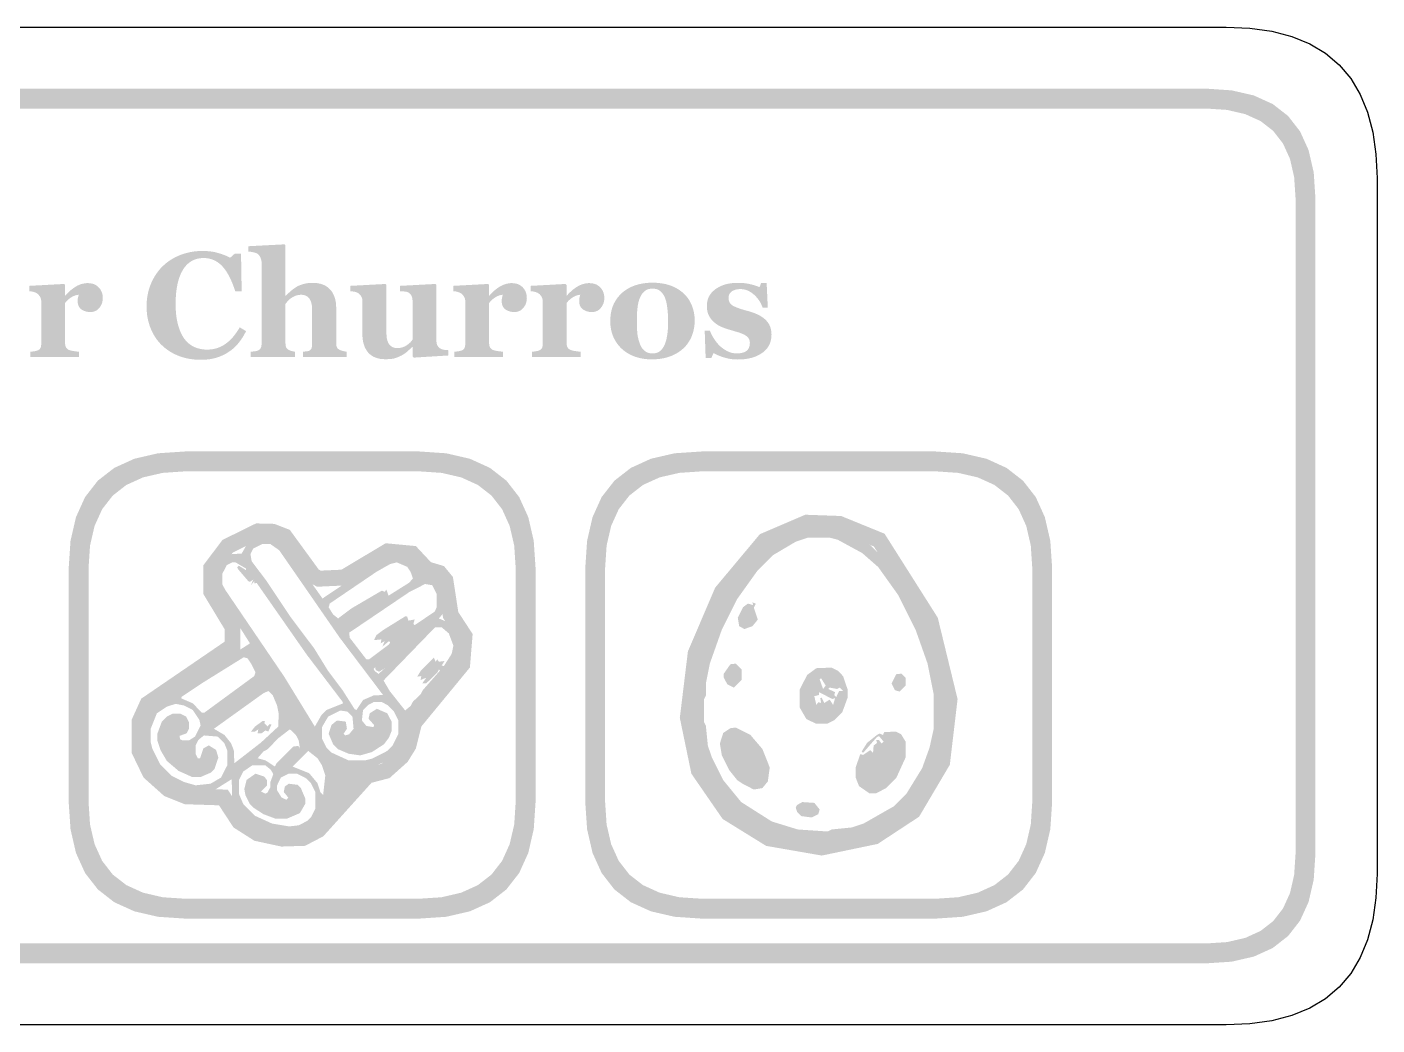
# Model space of a CAD drawing. Header units: millimetres. Extents: x 6 to 294, y 109 to 451.
# Drawn here: x 110.86 to 138.04, y 340.86 to 360.94 of the extents above; entities that cross this region are included whole.
import ezdxf

# ---------------------------------------------------------------- set-up
doc = ezdxf.new("R2010")
doc.units = ezdxf.units.MM
doc.layers.add('CUT', color=1, linetype='Continuous')
doc.layers.add('RASTER', color=7, linetype='Continuous')

msp = doc.modelspace()

# ---------------------------------------------------------------- hatches: boundary and pattern name
at = {"layer": 'RASTER'}
h = msp.add_hatch(color=7, dxfattribs=at)
h.paths.add_polyline_path([(75.2, 357.501), (75.234, 358.016), (75.338, 358.463), (75.509, 358.841), (75.75, 359.151), (76.059, 359.391), (76.438, 359.563), (76.884, 359.666), (77.4, 359.701), (134.6, 359.701), (135.116, 359.666), (135.563, 359.563), (135.941, 359.391), (136.25, 359.151), (136.491, 358.841), (136.663, 358.463), (136.766, 358.016), (136.8, 357.501), (136.8, 344.301), (136.766, 343.785), (136.663, 343.338), (136.491, 342.96), (136.25, 342.651), (135.941, 342.41), (135.563, 342.238), (135.116, 342.135), (134.6, 342.101), (77.4, 342.101), (76.884, 342.135), (76.438, 342.238), (76.059, 342.41), (75.75, 342.651), (75.509, 342.96), (75.338, 343.338), (75.234, 343.785), (75.2, 344.301)])
h.paths.add_polyline_path([(75.6, 357.501), (75.6, 344.301), (75.628, 343.879), (75.712, 343.513), (75.853, 343.204), (76.05, 342.951), (76.303, 342.754), (76.613, 342.613), (76.978, 342.529), (77.4, 342.501), (134.6, 342.501), (135.022, 342.529), (135.388, 342.613), (135.697, 342.754), (135.95, 342.951), (136.147, 343.204), (136.288, 343.513), (136.372, 343.879), (136.4, 344.301), (136.4, 357.501), (136.372, 357.923), (136.288, 358.288), (136.147, 358.598), (135.95, 358.851), (135.697, 359.048), (135.388, 359.188), (135.022, 359.273), (134.6, 359.301), (77.4, 359.301), (76.978, 359.273), (76.613, 359.188), (76.303, 359.048), (76.05, 358.851), (75.853, 358.598), (75.712, 358.288), (75.628, 357.923), (75.6, 357.501)], flags=0)
for points in [[(114.355, 354.245), (114.299, 354.246), (114.243, 354.25), (114.188, 354.256), (114.134, 354.264), (114.081, 354.274), (114.029, 354.287), (113.978, 354.302), (113.928, 354.319), (113.879, 354.339), (113.831, 354.36), (113.786, 354.384), (113.741, 354.41), (113.699, 354.438), (113.658, 354.468), (113.618, 354.5), (113.581, 354.534), (113.545, 354.569), (113.512, 354.607), (113.48, 354.646), (113.451, 354.688), (113.423, 354.731), (113.398, 354.777), (113.374, 354.825), (113.352, 354.874), (113.332, 354.926), (113.316, 354.978), (113.301, 355.032), (113.289, 355.087), (113.28, 355.144), (113.274, 355.201), (113.27, 355.26), (113.269, 355.32), (113.27, 355.38), (113.274, 355.439), (113.28, 355.497), (113.29, 355.553), (113.301, 355.608), (113.316, 355.663), (113.333, 355.716), (113.353, 355.768), (113.375, 355.818), (113.399, 355.867), (113.426, 355.914), (113.454, 355.96), (113.485, 356.004), (113.517, 356.046), (113.552, 356.086), (113.589, 356.125), (113.628, 356.16), (113.668, 356.194), (113.71, 356.226), (113.754, 356.256), (113.8, 356.283), (113.847, 356.309), (113.897, 356.332), (113.948, 356.354), (114.001, 356.373), (114.055, 356.389), (114.109, 356.403), (114.165, 356.415), (114.222, 356.424), (114.279, 356.43), (114.337, 356.434), (114.396, 356.435), (114.439, 356.434), (114.481, 356.432), (114.522, 356.429), (114.562, 356.425), (114.601, 356.419), (114.638, 356.412), (114.675, 356.403), (114.711, 356.393), (114.746, 356.383), (114.78, 356.372), (114.812, 356.36), (114.843, 356.349), (114.872, 356.337), (114.9, 356.325), (114.926, 356.312), (114.952, 356.299), (115.042, 356.379), (115.17, 356.379), (115.183, 355.621), (115.054, 355.621), (115.026, 355.705), (114.997, 355.783), (114.966, 355.855), (114.933, 355.922), (114.9, 355.982), (114.865, 356.038), (114.828, 356.087), (114.791, 356.13), (114.751, 356.168), (114.709, 356.202), (114.666, 356.229), (114.62, 356.252), (114.572, 356.27), (114.522, 356.283), (114.47, 356.29), (114.416, 356.293), (114.349, 356.289), (114.286, 356.278), (114.228, 356.259), (114.173, 356.232), (114.123, 356.198), (114.077, 356.157), (114.035, 356.107), (113.997, 356.051), (113.963, 355.987), (113.934, 355.917), (113.909, 355.841), (113.889, 355.759), (113.873, 355.671), (113.862, 355.577), (113.855, 355.477), (113.853, 355.37), (113.854, 355.309), (113.856, 355.251), (113.86, 355.195), (113.865, 355.141), (113.872, 355.089), (113.881, 355.04), (113.891, 354.992), (113.902, 354.948), (113.915, 354.905), (113.929, 354.864), (113.943, 354.826), (113.959, 354.79), (113.975, 354.755), (113.993, 354.723), (114.011, 354.693), (114.03, 354.666), (114.052, 354.639), (114.075, 354.614), (114.098, 354.59), (114.123, 354.569), (114.148, 354.55), (114.175, 354.532), (114.203, 354.516), (114.231, 354.502), (114.26, 354.49), (114.29, 354.479), (114.321, 354.471), (114.353, 354.463), (114.385, 354.458), (114.419, 354.453), (114.453, 354.451), (114.487, 354.45), (114.538, 354.452), (114.587, 354.457), (114.635, 354.466), (114.681, 354.478), (114.726, 354.494), (114.77, 354.513), (114.812, 354.535), (114.853, 354.562), (114.892, 354.591), (114.931, 354.624), (114.969, 354.661), (115.006, 354.701), (115.042, 354.745), (115.077, 354.793), (115.112, 354.844), (115.145, 354.898), (115.271, 354.822), (115.255, 354.79), (115.238, 354.76), (115.221, 354.729), (115.204, 354.7), (115.185, 354.672), (115.167, 354.644), (115.147, 354.617), (115.127, 354.592), (115.107, 354.567), (115.086, 354.542), (115.064, 354.519), (115.041, 354.497), (115.017, 354.475), (114.993, 354.455), (114.967, 354.435), (114.941, 354.417), (114.912, 354.397), (114.882, 354.378), (114.851, 354.361), (114.82, 354.345), (114.787, 354.33), (114.754, 354.315), (114.72, 354.302), (114.686, 354.291), (114.65, 354.28), (114.613, 354.271), (114.574, 354.263), (114.533, 354.256), (114.491, 354.252), (114.448, 354.248), (114.402, 354.246), (114.355, 354.245)], [(117.3, 354.301), (116.418, 354.301), (116.418, 354.408), (116.425, 354.408), (116.433, 354.409), (116.441, 354.41), (116.45, 354.411), (116.459, 354.412), (116.468, 354.413), (116.477, 354.414), (116.487, 354.415), (116.496, 354.416), (116.505, 354.418), (116.514, 354.419), (116.521, 354.421), (116.528, 354.423), (116.535, 354.425), (116.54, 354.427), (116.545, 354.43), (116.553, 354.434), (116.56, 354.439), (116.566, 354.444), (116.572, 354.449), (116.577, 354.456), (116.581, 354.462), (116.585, 354.469), (116.589, 354.477), (116.592, 354.485), (116.594, 354.494), (116.596, 354.504), (116.598, 354.515), (116.599, 354.526), (116.6, 354.539), (116.601, 354.553), (116.601, 354.567), (116.601, 355.253), (116.6, 355.289), (116.598, 355.324), (116.593, 355.355), (116.587, 355.385), (116.579, 355.412), (116.569, 355.436), (116.558, 355.459), (116.545, 355.479), (116.53, 355.496), (116.514, 355.511), (116.496, 355.524), (116.476, 355.535), (116.456, 355.543), (116.433, 355.549), (116.41, 355.552), (116.384, 355.553), (116.37, 355.553), (116.355, 355.552), (116.341, 355.551), (116.328, 355.549), (116.314, 355.546), (116.301, 355.543), (116.288, 355.54), (116.275, 355.536), (116.263, 355.531), (116.25, 355.526), (116.238, 355.52), (116.225, 355.514), (116.213, 355.507), (116.201, 355.5), (116.188, 355.493), (116.176, 355.484), (116.166, 355.477), (116.156, 355.47), (116.147, 355.462), (116.138, 355.455), (116.13, 355.447), (116.122, 355.44), (116.115, 355.432), (116.108, 355.424), (116.102, 355.417), (116.096, 355.409), (116.09, 355.402), (116.085, 355.395), (116.079, 355.389), (116.074, 355.382), (116.069, 355.376), (116.065, 355.37), (116.065, 354.584), (116.065, 354.57), (116.066, 354.558), (116.067, 354.546), (116.068, 354.535), (116.07, 354.525), (116.072, 354.515), (116.075, 354.506), (116.078, 354.498), (116.082, 354.49), (116.086, 354.483), (116.091, 354.476), (116.097, 354.469), (116.104, 354.463), (116.111, 354.457), (116.119, 354.451), (116.128, 354.446), (116.134, 354.443), (116.14, 354.439), (116.146, 354.436), (116.153, 354.433), (116.161, 354.43), (116.169, 354.428), (116.177, 354.425), (116.186, 354.422), (116.195, 354.42), (116.204, 354.418), (116.212, 354.416), (116.221, 354.414), (116.23, 354.412), (116.238, 354.41), (116.247, 354.409), (116.255, 354.408), (116.255, 354.301), (115.365, 354.301), (115.365, 354.408), (115.374, 354.408), (115.384, 354.409), (115.393, 354.41), (115.402, 354.411), (115.411, 354.412), (115.421, 354.413), (115.43, 354.414), (115.439, 354.415), (115.448, 354.416), (115.456, 354.418), (115.465, 354.419), (115.473, 354.421), (115.48, 354.423), (115.488, 354.425), (115.495, 354.427), (115.502, 354.43), (115.514, 354.434), (115.524, 354.439), (115.533, 354.445), (115.542, 354.451), (115.549, 354.458), (115.556, 354.465), (115.561, 354.472), (115.566, 354.48), (115.57, 354.489), (115.574, 354.498), (115.576, 354.508), (115.579, 354.519), (115.581, 354.53), (115.582, 354.542), (115.583, 354.554), (115.583, 354.567), (115.583, 356.201), (115.583, 356.213), (115.582, 356.225), (115.58, 356.237), (115.578, 356.249), (115.574, 356.262), (115.571, 356.274), (115.566, 356.287), (115.561, 356.3), (115.555, 356.313), (115.549, 356.325), (115.542, 356.336), (115.535, 356.346), (115.527, 356.356), (115.518, 356.365), (115.509, 356.372), (115.5, 356.379), (115.492, 356.384), (115.483, 356.388), (115.474, 356.393), (115.464, 356.396), (115.453, 356.4), (115.441, 356.403), (115.428, 356.407), (115.415, 356.409), (115.401, 356.412), (115.387, 356.414), (115.374, 356.417), (115.362, 356.418), (115.35, 356.42), (115.338, 356.421), (115.326, 356.422), (115.315, 356.423), (115.315, 356.53), (116.043, 356.568), (116.065, 356.545), (116.065, 355.537), (116.071, 355.537), (116.085, 355.549), (116.098, 355.561), (116.111, 355.573), (116.124, 355.585), (116.136, 355.596), (116.148, 355.606), (116.16, 355.617), (116.171, 355.627), (116.183, 355.637), (116.195, 355.647), (116.207, 355.658), (116.221, 355.668), (116.235, 355.678), (116.249, 355.688), (116.264, 355.698), (116.28, 355.709), (116.294, 355.717), (116.309, 355.725), (116.326, 355.733), (116.343, 355.741), (116.361, 355.748), (116.38, 355.755), (116.4, 355.762), (116.422, 355.769), (116.444, 355.774), (116.466, 355.779), (116.489, 355.784), (116.512, 355.787), (116.536, 355.79), (116.56, 355.792), (116.585, 355.793), (116.61, 355.793), (116.667, 355.791), (116.721, 355.785), (116.771, 355.774), (116.818, 355.759), (116.86, 355.74), (116.899, 355.717), (116.935, 355.689), (116.967, 355.657), (116.995, 355.622), (117.019, 355.584), (117.039, 355.543), (117.056, 355.499), (117.069, 355.453), (117.078, 355.404), (117.084, 355.353), (117.086, 355.298), (117.086, 354.581), (117.086, 354.567), (117.087, 354.555), (117.088, 354.543), (117.09, 354.532), (117.092, 354.521), (117.095, 354.512), (117.098, 354.503), (117.102, 354.494), (117.107, 354.486), (117.112, 354.479), (117.118, 354.472), (117.125, 354.465), (117.133, 354.459), (117.142, 354.453), (117.152, 354.448), (117.162, 354.443), (117.169, 354.44), (117.176, 354.437), (117.183, 354.435), (117.19, 354.432), (117.197, 354.429), (117.205, 354.427), (117.213, 354.425), (117.221, 354.422), (117.229, 354.42), (117.238, 354.418), (117.247, 354.416), (117.257, 354.414), (117.267, 354.413), (117.277, 354.411), (117.288, 354.409), (117.3, 354.408)], [(112.387, 355.486), (112.386, 355.458), (112.382, 355.432), (112.377, 355.406), (112.37, 355.381), (112.36, 355.357), (112.348, 355.334), (112.334, 355.312), (112.318, 355.29), (112.3, 355.271), (112.281, 355.253), (112.26, 355.239), (112.238, 355.227), (112.215, 355.218), (112.19, 355.211), (112.164, 355.207), (112.136, 355.206), (112.11, 355.207), (112.085, 355.209), (112.061, 355.214), (112.038, 355.22), (112.015, 355.227), (111.994, 355.237), (111.974, 355.248), (111.955, 355.26), (111.938, 355.275), (111.923, 355.291), (111.91, 355.308), (111.9, 355.327), (111.892, 355.348), (111.886, 355.37), (111.883, 355.394), (111.881, 355.42), (111.881, 355.432), (111.882, 355.444), (111.882, 355.455), (111.883, 355.466), (111.884, 355.475), (111.885, 355.484), (111.887, 355.492), (111.889, 355.5), (111.89, 355.507), (111.892, 355.514), (111.894, 355.521), (111.896, 355.527), (111.897, 355.534), (111.899, 355.541), (111.9, 355.547), (111.902, 355.553), (111.885, 355.552), (111.868, 355.549), (111.85, 355.545), (111.833, 355.54), (111.815, 355.534), (111.797, 355.526), (111.778, 355.517), (111.76, 355.506), (111.741, 355.495), (111.724, 355.483), (111.706, 355.469), (111.689, 355.455), (111.673, 355.44), (111.658, 355.424), (111.642, 355.407), (111.628, 355.389), (111.628, 354.585), (111.628, 354.572), (111.629, 354.56), (111.63, 354.549), (111.632, 354.538), (111.634, 354.528), (111.637, 354.518), (111.64, 354.509), (111.644, 354.5), (111.648, 354.492), (111.653, 354.484), (111.659, 354.477), (111.666, 354.47), (111.673, 354.464), (111.681, 354.458), (111.689, 354.452), (111.698, 354.447), (111.707, 354.443), (111.717, 354.44), (111.728, 354.436), (111.741, 354.432), (111.754, 354.429), (111.769, 354.426), (111.785, 354.423), (111.803, 354.42), (111.82, 354.418), (111.837, 354.415), (111.852, 354.413), (111.865, 354.412), (111.878, 354.41), (111.889, 354.409), (111.899, 354.408), (111.908, 354.408), (111.908, 354.301), (110.928, 354.301), (110.928, 354.408), (110.937, 354.408), (110.946, 354.409), (110.955, 354.41), (110.965, 354.411), (110.974, 354.412), (110.983, 354.413), (110.992, 354.415), (111.002, 354.416), (111.011, 354.417), (111.02, 354.419), (111.028, 354.42), (111.036, 354.422), (111.044, 354.424), (111.052, 354.426), (111.059, 354.428), (111.065, 354.43), (111.077, 354.434), (111.087, 354.439), (111.096, 354.444), (111.105, 354.45), (111.113, 354.457), (111.119, 354.464), (111.125, 354.471), (111.13, 354.48), (111.134, 354.488), (111.138, 354.498), (111.141, 354.508), (111.143, 354.518), (111.145, 354.53), (111.146, 354.542), (111.147, 354.554), (111.147, 354.567), (111.147, 355.42), (111.147, 355.433), (111.146, 355.446), (111.144, 355.458), (111.141, 355.47), (111.138, 355.482), (111.133, 355.493), (111.128, 355.504), (111.123, 355.514), (111.116, 355.525), (111.109, 355.534), (111.102, 355.543), (111.095, 355.552), (111.087, 355.56), (111.079, 355.568), (111.071, 355.575), (111.063, 355.581), (111.056, 355.585), (111.048, 355.589), (111.041, 355.593), (111.033, 355.597), (111.024, 355.601), (111.015, 355.604), (111.006, 355.607), (110.996, 355.61), (110.986, 355.613), (110.975, 355.616), (110.965, 355.618), (110.954, 355.62), (110.942, 355.622), (110.931, 355.624), (110.919, 355.625), (110.907, 355.626), (110.907, 355.733), (111.606, 355.771), (111.628, 355.75), (111.628, 355.537), (111.634, 355.537), (111.659, 355.566), (111.685, 355.593), (111.711, 355.618), (111.738, 355.642), (111.765, 355.664), (111.792, 355.684), (111.82, 355.704), (111.848, 355.721), (111.877, 355.737), (111.906, 355.75), (111.935, 355.762), (111.964, 355.771), (111.994, 355.778), (112.024, 355.783), (112.054, 355.787), (112.085, 355.788), (112.118, 355.786), (112.15, 355.782), (112.18, 355.776), (112.208, 355.767), (112.234, 355.755), (112.259, 355.74), (112.282, 355.723), (112.304, 355.703), (112.323, 355.682), (112.34, 355.658), (112.354, 355.633), (112.366, 355.607), (112.375, 355.579), (112.382, 355.549), (112.385, 355.518), (112.387, 355.486)], [(120.924, 355.486), (120.923, 355.458), (120.92, 355.432), (120.914, 355.406), (120.907, 355.381), (120.897, 355.357), (120.885, 355.334), (120.871, 355.312), (120.855, 355.29), (120.837, 355.271), (120.818, 355.253), (120.797, 355.239), (120.775, 355.227), (120.752, 355.218), (120.727, 355.211), (120.701, 355.207), (120.673, 355.206), (120.647, 355.207), (120.622, 355.209), (120.598, 355.214), (120.575, 355.22), (120.553, 355.227), (120.531, 355.237), (120.511, 355.248), (120.492, 355.26), (120.475, 355.275), (120.46, 355.291), (120.447, 355.308), (120.437, 355.327), (120.429, 355.348), (120.423, 355.37), (120.42, 355.394), (120.418, 355.42), (120.419, 355.432), (120.419, 355.444), (120.419, 355.455), (120.42, 355.466), (120.421, 355.475), (120.423, 355.484), (120.424, 355.492), (120.426, 355.5), (120.428, 355.507), (120.429, 355.514), (120.431, 355.521), (120.433, 355.527), (120.434, 355.534), (120.436, 355.541), (120.437, 355.547), (120.439, 355.553), (120.422, 355.552), (120.405, 355.549), (120.387, 355.545), (120.37, 355.54), (120.352, 355.534), (120.334, 355.526), (120.315, 355.517), (120.297, 355.506), (120.278, 355.495), (120.261, 355.483), (120.243, 355.469), (120.227, 355.455), (120.21, 355.44), (120.195, 355.424), (120.18, 355.407), (120.165, 355.389), (120.165, 354.585), (120.165, 354.572), (120.166, 354.56), (120.167, 354.549), (120.169, 354.538), (120.171, 354.528), (120.174, 354.518), (120.177, 354.509), (120.181, 354.5), (120.186, 354.492), (120.191, 354.484), (120.196, 354.477), (120.203, 354.47), (120.21, 354.464), (120.218, 354.458), (120.226, 354.452), (120.235, 354.447), (120.244, 354.443), (120.254, 354.44), (120.265, 354.436), (120.278, 354.432), (120.291, 354.429), (120.306, 354.426), (120.323, 354.423), (120.34, 354.42), (120.358, 354.418), (120.374, 354.415), (120.389, 354.413), (120.403, 354.412), (120.415, 354.41), (120.426, 354.409), (120.436, 354.408), (120.445, 354.408), (120.445, 354.301), (119.465, 354.301), (119.465, 354.408), (119.474, 354.408), (119.483, 354.409), (119.492, 354.41), (119.502, 354.411), (119.511, 354.412), (119.52, 354.413), (119.529, 354.415), (119.539, 354.416), (119.548, 354.417), (119.557, 354.419), (119.565, 354.42), (119.573, 354.422), (119.581, 354.424), (119.589, 354.426), (119.596, 354.428), (119.603, 354.43), (119.614, 354.434), (119.624, 354.439), (119.634, 354.444), (119.642, 354.45), (119.65, 354.457), (119.656, 354.464), (119.662, 354.471), (119.667, 354.48), (119.671, 354.488), (119.675, 354.498), (119.678, 354.508), (119.68, 354.518), (119.682, 354.53), (119.683, 354.542), (119.684, 354.554), (119.685, 354.567), (119.685, 355.42), (119.684, 355.433), (119.683, 355.446), (119.681, 355.458), (119.678, 355.47), (119.675, 355.482), (119.671, 355.493), (119.666, 355.504), (119.66, 355.514), (119.653, 355.525), (119.647, 355.534), (119.64, 355.543), (119.632, 355.552), (119.625, 355.56), (119.617, 355.568), (119.608, 355.575), (119.6, 355.581), (119.593, 355.585), (119.586, 355.589), (119.578, 355.593), (119.57, 355.597), (119.561, 355.601), (119.552, 355.604), (119.543, 355.607), (119.533, 355.61), (119.523, 355.613), (119.512, 355.616), (119.502, 355.618), (119.491, 355.62), (119.479, 355.622), (119.468, 355.624), (119.456, 355.625), (119.444, 355.626), (119.444, 355.733), (120.143, 355.771), (120.165, 355.75), (120.165, 355.537), (120.171, 355.537), (120.196, 355.566), (120.222, 355.593), (120.248, 355.618), (120.275, 355.642), (120.302, 355.664), (120.33, 355.684), (120.357, 355.704), (120.385, 355.721), (120.414, 355.737), (120.443, 355.75), (120.472, 355.762), (120.501, 355.771), (120.531, 355.778), (120.561, 355.783), (120.591, 355.787), (120.622, 355.788), (120.655, 355.786), (120.687, 355.782), (120.717, 355.776), (120.745, 355.767), (120.771, 355.755), (120.796, 355.74), (120.82, 355.723), (120.841, 355.703), (120.86, 355.682), (120.877, 355.658), (120.891, 355.633), (120.903, 355.607), (120.912, 355.579), (120.919, 355.549), (120.923, 355.518), (120.924, 355.486)], [(122.484, 355.486), (122.483, 355.458), (122.48, 355.432), (122.474, 355.406), (122.467, 355.381), (122.457, 355.357), (122.445, 355.334), (122.431, 355.312), (122.415, 355.29), (122.397, 355.271), (122.378, 355.253), (122.357, 355.239), (122.335, 355.227), (122.312, 355.218), (122.287, 355.211), (122.261, 355.207), (122.233, 355.206), (122.207, 355.207), (122.182, 355.209), (122.158, 355.214), (122.135, 355.22), (122.113, 355.227), (122.092, 355.237), (122.071, 355.248), (122.052, 355.26), (122.035, 355.275), (122.02, 355.291), (122.007, 355.308), (121.997, 355.327), (121.989, 355.348), (121.983, 355.37), (121.98, 355.394), (121.979, 355.42), (121.979, 355.432), (121.979, 355.444), (121.98, 355.455), (121.98, 355.466), (121.981, 355.475), (121.983, 355.484), (121.984, 355.492), (121.986, 355.5), (121.988, 355.507), (121.989, 355.514), (121.991, 355.521), (121.993, 355.527), (121.994, 355.534), (121.996, 355.541), (121.998, 355.547), (121.999, 355.553), (121.982, 355.552), (121.965, 355.549), (121.947, 355.545), (121.93, 355.54), (121.912, 355.534), (121.894, 355.526), (121.875, 355.517), (121.857, 355.506), (121.839, 355.495), (121.821, 355.483), (121.803, 355.469), (121.787, 355.455), (121.77, 355.44), (121.755, 355.424), (121.74, 355.407), (121.725, 355.389), (121.725, 354.585), (121.725, 354.572), (121.726, 354.56), (121.727, 354.549), (121.729, 354.538), (121.731, 354.528), (121.734, 354.518), (121.737, 354.509), (121.741, 354.5), (121.746, 354.492), (121.751, 354.484), (121.756, 354.477), (121.763, 354.47), (121.77, 354.464), (121.778, 354.458), (121.786, 354.452), (121.795, 354.447), (121.804, 354.443), (121.814, 354.44), (121.825, 354.436), (121.838, 354.432), (121.851, 354.429), (121.866, 354.426), (121.883, 354.423), (121.9, 354.42), (121.918, 354.418), (121.934, 354.415), (121.949, 354.413), (121.963, 354.412), (121.975, 354.41), (121.986, 354.409), (121.996, 354.408), (122.005, 354.408), (122.005, 354.301), (121.025, 354.301), (121.025, 354.408), (121.034, 354.408), (121.043, 354.409), (121.052, 354.41), (121.062, 354.411), (121.071, 354.412), (121.08, 354.413), (121.09, 354.415), (121.099, 354.416), (121.108, 354.417), (121.117, 354.419), (121.125, 354.42), (121.133, 354.422), (121.141, 354.424), (121.149, 354.426), (121.156, 354.428), (121.163, 354.43), (121.174, 354.434), (121.184, 354.439), (121.194, 354.444), (121.202, 354.45), (121.21, 354.457), (121.216, 354.464), (121.222, 354.471), (121.227, 354.48), (121.231, 354.488), (121.235, 354.498), (121.238, 354.508), (121.24, 354.518), (121.242, 354.53), (121.244, 354.542), (121.244, 354.554), (121.245, 354.567), (121.245, 355.42), (121.244, 355.433), (121.243, 355.446), (121.241, 355.458), (121.238, 355.47), (121.235, 355.482), (121.231, 355.493), (121.226, 355.504), (121.22, 355.514), (121.213, 355.525), (121.207, 355.534), (121.2, 355.543), (121.192, 355.552), (121.185, 355.56), (121.177, 355.568), (121.168, 355.575), (121.16, 355.581), (121.153, 355.585), (121.146, 355.589), (121.138, 355.593), (121.13, 355.597), (121.121, 355.601), (121.112, 355.604), (121.103, 355.607), (121.093, 355.61), (121.083, 355.613), (121.072, 355.616), (121.062, 355.618), (121.051, 355.62), (121.04, 355.622), (121.028, 355.624), (121.016, 355.625), (121.004, 355.626), (121.004, 355.733), (121.703, 355.771), (121.725, 355.75), (121.725, 355.537), (121.731, 355.537), (121.756, 355.566), (121.782, 355.593), (121.809, 355.618), (121.835, 355.642), (121.862, 355.664), (121.89, 355.684), (121.917, 355.704), (121.946, 355.721), (121.974, 355.737), (122.003, 355.75), (122.032, 355.762), (122.061, 355.771), (122.091, 355.778), (122.121, 355.783), (122.152, 355.787), (122.182, 355.788), (122.215, 355.786), (122.247, 355.782), (122.277, 355.776), (122.305, 355.767), (122.332, 355.755), (122.356, 355.74), (122.38, 355.723), (122.401, 355.703), (122.421, 355.682), (122.437, 355.658), (122.452, 355.633), (122.463, 355.607), (122.472, 355.579), (122.479, 355.549), (122.483, 355.518), (122.484, 355.486)], [(125.17, 354.251), (125.135, 354.252), (125.1, 354.254), (125.065, 354.257), (125.03, 354.261), (124.995, 354.267), (124.961, 354.274), (124.927, 354.283), (124.893, 354.293), (124.86, 354.303), (124.829, 354.314), (124.8, 354.325), (124.773, 354.336), (124.747, 354.347), (124.724, 354.358), (124.702, 354.37), (124.683, 354.381), (124.639, 354.282), (124.524, 354.282), (124.505, 354.828), (124.612, 354.828), (124.618, 354.811), (124.625, 354.794), (124.633, 354.776), (124.642, 354.758), (124.651, 354.739), (124.662, 354.72), (124.673, 354.7), (124.686, 354.679), (124.699, 354.659), (124.712, 354.639), (124.726, 354.62), (124.74, 354.601), (124.755, 354.583), (124.771, 354.565), (124.786, 354.548), (124.803, 354.531), (124.82, 354.515), (124.838, 354.499), (124.857, 354.484), (124.877, 354.47), (124.897, 354.456), (124.917, 354.443), (124.938, 354.431), (124.96, 354.419), (124.983, 354.409), (125.005, 354.4), (125.028, 354.392), (125.052, 354.385), (125.076, 354.38), (125.1, 354.377), (125.125, 354.375), (125.15, 354.374), (125.182, 354.375), (125.212, 354.377), (125.24, 354.381), (125.266, 354.387), (125.29, 354.394), (125.312, 354.403), (125.331, 354.414), (125.348, 354.426), (125.364, 354.44), (125.377, 354.456), (125.388, 354.473), (125.397, 354.492), (125.404, 354.513), (125.41, 354.536), (125.413, 354.56), (125.414, 354.586), (125.413, 354.601), (125.412, 354.614), (125.409, 354.628), (125.406, 354.64), (125.402, 354.652), (125.397, 354.663), (125.391, 354.673), (125.384, 354.683), (125.377, 354.692), (125.368, 354.702), (125.359, 354.71), (125.349, 354.719), (125.339, 354.727), (125.328, 354.734), (125.316, 354.742), (125.304, 354.749), (125.289, 354.756), (125.274, 354.763), (125.259, 354.77), (125.244, 354.776), (125.228, 354.782), (125.212, 354.788), (125.195, 354.794), (125.178, 354.799), (125.161, 354.804), (125.142, 354.81), (125.123, 354.815), (125.102, 354.822), (125.081, 354.828), (125.059, 354.835), (125.035, 354.841), (125.011, 354.849), (124.986, 354.856), (124.963, 354.863), (124.94, 354.871), (124.918, 354.878), (124.897, 354.886), (124.877, 354.893), (124.858, 354.9), (124.84, 354.908), (124.822, 354.916), (124.804, 354.925), (124.786, 354.935), (124.768, 354.947), (124.749, 354.959), (124.731, 354.972), (124.712, 354.987), (124.693, 355.002), (124.677, 355.017), (124.662, 355.032), (124.647, 355.049), (124.634, 355.065), (124.621, 355.083), (124.609, 355.101), (124.598, 355.12), (124.587, 355.14), (124.578, 355.161), (124.57, 355.182), (124.563, 355.205), (124.558, 355.228), (124.553, 355.253), (124.55, 355.278), (124.548, 355.305), (124.548, 355.332), (124.551, 355.382), (124.559, 355.43), (124.572, 355.476), (124.591, 355.519), (124.616, 355.559), (124.645, 355.597), (124.681, 355.633), (124.721, 355.666), (124.767, 355.696), (124.815, 355.722), (124.867, 355.744), (124.922, 355.762), (124.98, 355.776), (125.042, 355.786), (125.108, 355.791), (125.176, 355.793), (125.209, 355.793), (125.242, 355.792), (125.273, 355.79), (125.304, 355.787), (125.335, 355.783), (125.364, 355.778), (125.393, 355.773), (125.422, 355.766), (125.449, 355.76), (125.475, 355.753), (125.501, 355.745), (125.525, 355.738), (125.548, 355.73), (125.57, 355.723), (125.59, 355.715), (125.61, 355.707), (125.641, 355.793), (125.752, 355.793), (125.775, 355.294), (125.671, 355.294), (125.657, 355.331), (125.641, 355.368), (125.623, 355.402), (125.602, 355.436), (125.579, 355.468), (125.553, 355.499), (125.526, 355.529), (125.496, 355.557), (125.464, 355.583), (125.432, 355.605), (125.4, 355.624), (125.366, 355.64), (125.333, 355.652), (125.298, 355.661), (125.263, 355.666), (125.228, 355.667), (125.2, 355.667), (125.174, 355.665), (125.15, 355.661), (125.127, 355.656), (125.105, 355.649), (125.086, 355.641), (125.067, 355.632), (125.05, 355.621), (125.035, 355.608), (125.022, 355.595), (125.011, 355.58), (125.002, 355.565), (124.995, 355.548), (124.99, 355.53), (124.987, 355.511), (124.986, 355.49), (124.987, 355.463), (124.992, 355.438), (124.999, 355.415), (125.009, 355.394), (125.023, 355.375), (125.039, 355.358), (125.058, 355.343), (125.08, 355.329), (125.105, 355.317), (125.132, 355.305), (125.162, 355.293), (125.194, 355.281), (125.228, 355.269), (125.264, 355.258), (125.303, 355.246), (125.345, 355.235), (125.408, 355.218), (125.467, 355.199), (125.522, 355.178), (125.572, 355.156), (125.618, 355.132), (125.659, 355.107), (125.696, 355.08), (125.729, 355.052), (125.757, 355.021), (125.782, 354.989), (125.803, 354.955), (125.82, 354.919), (125.833, 354.881), (125.842, 354.841), (125.848, 354.799), (125.85, 354.755), (125.847, 354.697), (125.838, 354.642), (125.824, 354.59), (125.803, 354.542), (125.777, 354.497), (125.744, 354.456), (125.706, 354.417), (125.662, 354.383), (125.613, 354.352), (125.561, 354.325), (125.505, 354.302), (125.445, 354.284), (125.382, 354.27), (125.315, 354.259), (125.244, 354.253), (125.17, 354.251)], [(119.346, 354.332), (118.647, 354.289), (118.625, 354.31), (118.625, 354.501), (118.617, 354.501), (118.604, 354.49), (118.592, 354.479), (118.58, 354.468), (118.567, 354.457), (118.555, 354.446), (118.543, 354.435), (118.531, 354.424), (118.519, 354.413), (118.507, 354.402), (118.494, 354.392), (118.481, 354.382), (118.467, 354.372), (118.453, 354.362), (118.438, 354.353), (118.422, 354.343), (118.406, 354.334), (118.387, 354.325), (118.369, 354.316), (118.351, 354.308), (118.333, 354.3), (118.316, 354.293), (118.298, 354.287), (118.281, 354.281), (118.264, 354.276), (118.247, 354.271), (118.227, 354.268), (118.206, 354.264), (118.183, 354.262), (118.157, 354.26), (118.13, 354.258), (118.101, 354.257), (118.07, 354.257), (118.017, 354.259), (117.966, 354.265), (117.919, 354.276), (117.875, 354.29), (117.834, 354.309), (117.797, 354.332), (117.762, 354.359), (117.731, 354.39), (117.704, 354.425), (117.68, 354.464), (117.659, 354.506), (117.643, 354.551), (117.63, 354.6), (117.621, 354.652), (117.615, 354.708), (117.613, 354.767), (117.613, 355.426), (117.613, 355.44), (117.612, 355.453), (117.61, 355.466), (117.608, 355.478), (117.605, 355.489), (117.601, 355.5), (117.596, 355.51), (117.591, 355.519), (117.586, 355.528), (117.579, 355.536), (117.573, 355.545), (117.566, 355.553), (117.558, 355.561), (117.55, 355.568), (117.542, 355.575), (117.533, 355.583), (117.525, 355.588), (117.517, 355.593), (117.508, 355.597), (117.499, 355.601), (117.489, 355.605), (117.479, 355.608), (117.468, 355.611), (117.457, 355.614), (117.445, 355.616), (117.434, 355.618), (117.423, 355.62), (117.412, 355.622), (117.401, 355.623), (117.391, 355.625), (117.381, 355.626), (117.372, 355.626), (117.372, 355.733), (118.082, 355.771), (118.098, 355.75), (118.098, 354.775), (118.099, 354.739), (118.102, 354.705), (118.106, 354.673), (118.113, 354.644), (118.121, 354.618), (118.131, 354.594), (118.142, 354.572), (118.156, 354.553), (118.171, 354.536), (118.188, 354.521), (118.205, 354.509), (118.225, 354.499), (118.245, 354.491), (118.267, 354.485), (118.29, 354.482), (118.315, 354.481), (118.341, 354.482), (118.366, 354.484), (118.39, 354.489), (118.414, 354.495), (118.437, 354.502), (118.459, 354.511), (118.481, 354.522), (118.502, 354.535), (118.522, 354.549), (118.54, 354.563), (118.557, 354.577), (118.573, 354.591), (118.588, 354.606), (118.601, 354.621), (118.612, 354.636), (118.623, 354.651), (118.623, 355.44), (118.622, 355.453), (118.621, 355.465), (118.62, 355.476), (118.618, 355.488), (118.615, 355.499), (118.612, 355.509), (118.608, 355.52), (118.604, 355.53), (118.598, 355.539), (118.593, 355.549), (118.587, 355.557), (118.58, 355.566), (118.573, 355.574), (118.565, 355.581), (118.557, 355.588), (118.548, 355.594), (118.541, 355.598), (118.533, 355.602), (118.525, 355.606), (118.516, 355.609), (118.506, 355.612), (118.496, 355.614), (118.484, 355.616), (118.472, 355.618), (118.46, 355.619), (118.448, 355.62), (118.435, 355.622), (118.423, 355.623), (118.41, 355.624), (118.398, 355.625), (118.385, 355.626), (118.372, 355.626), (118.372, 355.733), (119.083, 355.771), (119.104, 355.75), (119.104, 354.619), (119.105, 354.606), (119.106, 354.594), (119.107, 354.582), (119.11, 354.571), (119.113, 354.561), (119.116, 354.55), (119.12, 354.541), (119.125, 354.532), (119.13, 354.523), (119.136, 354.514), (119.143, 354.506), (119.15, 354.498), (119.158, 354.491), (119.166, 354.484), (119.175, 354.477), (119.185, 354.471), (119.192, 354.466), (119.2, 354.463), (119.208, 354.459), (119.217, 354.456), (119.226, 354.453), (119.236, 354.451), (119.247, 354.448), (119.258, 354.447), (119.269, 354.445), (119.28, 354.444), (119.291, 354.442), (119.302, 354.441), (119.313, 354.44), (119.324, 354.44), (119.335, 354.439), (119.346, 354.438)]]:
    msp.add_hatch(color=7, dxfattribs=at).paths.add_polyline_path(points)
h = msp.add_hatch(color=7, dxfattribs=at)
h.paths.add_polyline_path([(124.081, 355.581), (124.107, 355.555), (124.132, 355.528), (124.155, 355.5), (124.176, 355.47), (124.196, 355.439), (124.214, 355.407), (124.231, 355.374), (124.246, 355.339), (124.259, 355.304), (124.271, 355.268), (124.281, 355.231), (124.289, 355.193), (124.295, 355.154), (124.3, 355.115), (124.302, 355.075), (124.303, 355.035), (124.302, 354.994), (124.3, 354.955), (124.295, 354.915), (124.289, 354.877), (124.281, 354.839), (124.271, 354.801), (124.26, 354.764), (124.247, 354.728), (124.232, 354.692), (124.215, 354.658), (124.197, 354.625), (124.177, 354.594), (124.156, 354.564), (124.133, 354.535), (124.108, 354.507), (124.082, 354.481), (124.052, 354.454), (124.021, 354.429), (123.989, 354.406), (123.955, 354.384), (123.92, 354.364), (123.883, 354.345), (123.845, 354.328), (123.806, 354.313), (123.765, 354.299), (123.723, 354.287), (123.679, 354.277), (123.634, 354.269), (123.587, 354.262), (123.539, 354.258), (123.49, 354.255), (123.439, 354.254), (123.395, 354.255), (123.351, 354.257), (123.309, 354.261), (123.267, 354.267), (123.227, 354.274), (123.187, 354.283), (123.148, 354.293), (123.11, 354.305), (123.073, 354.319), (123.037, 354.334), (123.002, 354.351), (122.969, 354.369), (122.936, 354.389), (122.904, 354.411), (122.874, 354.434), (122.844, 354.459), (122.817, 354.484), (122.792, 354.511), (122.767, 354.539), (122.745, 354.569), (122.723, 354.6), (122.704, 354.632), (122.685, 354.666), (122.668, 354.701), (122.653, 354.738), (122.64, 354.776), (122.629, 354.814), (122.62, 354.854), (122.613, 354.895), (122.608, 354.937), (122.605, 354.98), (122.604, 355.024), (122.605, 355.068), (122.608, 355.11), (122.612, 355.151), (122.618, 355.191), (122.626, 355.229), (122.636, 355.266), (122.647, 355.302), (122.66, 355.337), (122.675, 355.371), (122.692, 355.404), (122.711, 355.436), (122.731, 355.467), (122.753, 355.497), (122.777, 355.526), (122.802, 355.554), (122.83, 355.581), (122.857, 355.606), (122.887, 355.629), (122.918, 355.651), (122.951, 355.672), (122.985, 355.691), (123.021, 355.709), (123.058, 355.725), (123.097, 355.74), (123.137, 355.753), (123.179, 355.765), (123.221, 355.774), (123.265, 355.782), (123.31, 355.788), (123.356, 355.793), (123.404, 355.796), (123.452, 355.796), (123.503, 355.796), (123.552, 355.793), (123.599, 355.788), (123.645, 355.782), (123.689, 355.774), (123.732, 355.765), (123.773, 355.753), (123.813, 355.74), (123.852, 355.725), (123.888, 355.709), (123.924, 355.691), (123.958, 355.672), (123.991, 355.651), (124.022, 355.629), (124.052, 355.606), (124.081, 355.581)])
h.paths.add_polyline_path([(123.706, 354.566), (123.713, 354.587), (123.721, 354.609), (123.727, 354.632), (123.734, 354.657), (123.739, 354.682), (123.744, 354.709), (123.749, 354.736), (123.753, 354.765), (123.757, 354.795), (123.76, 354.826), (123.763, 354.858), (123.765, 354.892), (123.766, 354.927), (123.768, 354.962), (123.768, 354.999), (123.769, 355.038), (123.768, 355.064), (123.768, 355.091), (123.766, 355.119), (123.765, 355.147), (123.763, 355.177), (123.76, 355.208), (123.757, 355.239), (123.754, 355.272), (123.75, 355.304), (123.746, 355.334), (123.741, 355.363), (123.736, 355.39), (123.73, 355.415), (123.724, 355.438), (123.717, 355.46), (123.71, 355.48), (123.701, 355.502), (123.691, 355.524), (123.68, 355.544), (123.668, 355.562), (123.655, 355.58), (123.642, 355.596), (123.628, 355.611), (123.613, 355.625), (123.596, 355.637), (123.579, 355.648), (123.561, 355.657), (123.542, 355.665), (123.522, 355.67), (123.501, 355.674), (123.478, 355.677), (123.455, 355.678), (123.43, 355.677), (123.406, 355.674), (123.383, 355.67), (123.362, 355.663), (123.341, 355.655), (123.323, 355.646), (123.305, 355.634), (123.289, 355.621), (123.274, 355.606), (123.259, 355.59), (123.246, 355.573), (123.234, 355.555), (123.222, 355.536), (123.212, 355.516), (123.202, 355.495), (123.193, 355.473), (123.185, 355.451), (123.179, 355.429), (123.172, 355.406), (123.167, 355.382), (123.162, 355.357), (123.157, 355.331), (123.154, 355.305), (123.15, 355.277), (123.148, 355.249), (123.145, 355.22), (123.143, 355.192), (123.142, 355.163), (123.14, 355.133), (123.139, 355.104), (123.139, 355.074), (123.139, 355.043), (123.139, 355.004), (123.139, 354.967), (123.14, 354.931), (123.141, 354.898), (123.143, 354.865), (123.144, 354.835), (123.147, 354.806), (123.149, 354.779), (123.152, 354.753), (123.156, 354.727), (123.161, 354.7), (123.167, 354.674), (123.173, 354.648), (123.181, 354.622), (123.189, 354.595), (123.199, 354.569), (123.208, 354.547), (123.217, 354.526), (123.228, 354.506), (123.24, 354.488), (123.252, 354.47), (123.266, 354.454), (123.28, 354.439), (123.295, 354.425), (123.312, 354.413), (123.329, 354.402), (123.347, 354.393), (123.367, 354.386), (123.387, 354.38), (123.409, 354.376), (123.431, 354.373), (123.455, 354.373), (123.477, 354.373), (123.497, 354.376), (123.517, 354.379), (123.537, 354.385), (123.555, 354.392), (123.573, 354.4), (123.59, 354.41), (123.606, 354.422), (123.621, 354.435), (123.636, 354.449), (123.649, 354.465), (123.662, 354.482), (123.674, 354.501), (123.686, 354.521), (123.696, 354.543), (123.706, 354.566)], flags=0)
h = msp.add_hatch(color=7, dxfattribs=at)
h.paths.add_polyline_path([(111.7, 350.051), (111.737, 350.602), (111.847, 351.079), (112.03, 351.483), (112.287, 351.813), (112.618, 352.07), (113.022, 352.254), (113.499, 352.364), (114.05, 352.401), (118.75, 352.401), (119.301, 352.364), (119.778, 352.254), (120.182, 352.07), (120.513, 351.813), (120.77, 351.483), (120.953, 351.079), (121.063, 350.602), (121.1, 350.051), (121.1, 345.351), (121.063, 344.8), (120.953, 344.323), (120.77, 343.919), (120.512, 343.588), (120.182, 343.331), (119.778, 343.148), (119.301, 343.038), (118.75, 343.001), (114.05, 343.001), (113.499, 343.038), (113.022, 343.148), (112.618, 343.331), (112.288, 343.588), (112.03, 343.919), (111.847, 344.323), (111.737, 344.8), (111.7, 345.351)])
h.paths.add_polyline_path([(112.1, 350.051), (112.1, 345.351), (112.13, 344.894), (112.222, 344.498), (112.374, 344.163), (112.587, 343.888), (112.862, 343.675), (113.197, 343.523), (113.593, 343.431), (114.05, 343.401), (118.75, 343.401), (119.207, 343.431), (119.603, 343.523), (119.938, 343.675), (120.213, 343.888), (120.426, 344.163), (120.578, 344.498), (120.67, 344.894), (120.7, 345.351), (120.7, 350.051), (120.67, 350.508), (120.578, 350.904), (120.426, 351.239), (120.213, 351.513), (119.938, 351.727), (119.603, 351.879), (119.207, 351.97), (118.75, 352.001), (114.05, 352.001), (113.593, 351.97), (113.197, 351.879), (112.862, 351.727), (112.587, 351.513), (112.374, 351.239), (112.222, 350.904), (112.13, 350.508), (112.1, 350.051)], flags=0)
h = msp.add_hatch(color=7, dxfattribs=at)
h.paths.add_polyline_path([(122.1, 350.051), (122.137, 350.602), (122.247, 351.079), (122.43, 351.483), (122.688, 351.813), (123.018, 352.07), (123.422, 352.254), (123.899, 352.364), (124.45, 352.401), (129.15, 352.401), (129.701, 352.364), (130.178, 352.254), (130.582, 352.07), (130.913, 351.813), (131.17, 351.483), (131.353, 351.079), (131.463, 350.602), (131.5, 350.051), (131.5, 345.351), (131.463, 344.8), (131.353, 344.323), (131.17, 343.919), (130.913, 343.588), (130.582, 343.331), (130.178, 343.148), (129.701, 343.038), (129.15, 343.001), (124.45, 343.001), (123.899, 343.038), (123.422, 343.148), (123.018, 343.331), (122.687, 343.588), (122.43, 343.919), (122.247, 344.323), (122.137, 344.8), (122.1, 345.351)])
h.paths.add_polyline_path([(122.5, 350.051), (122.5, 345.351), (122.53, 344.894), (122.622, 344.498), (122.774, 344.163), (122.988, 343.888), (123.262, 343.675), (123.597, 343.523), (123.993, 343.431), (124.45, 343.401), (129.15, 343.401), (129.607, 343.431), (130.003, 343.523), (130.338, 343.675), (130.612, 343.888), (130.826, 344.163), (130.978, 344.498), (131.07, 344.894), (131.1, 345.351), (131.1, 350.051), (131.07, 350.508), (130.978, 350.904), (130.826, 351.239), (130.613, 351.513), (130.338, 351.727), (130.003, 351.879), (129.607, 351.97), (129.15, 352.001), (124.45, 352.001), (123.993, 351.97), (123.597, 351.879), (123.262, 351.727), (122.988, 351.513), (122.774, 351.239), (122.622, 350.904), (122.53, 350.508), (122.5, 350.051)], flags=0)
h = msp.add_hatch(color=7, dxfattribs=at)
h.paths.add_polyline_path([(115.472, 350.953), (115.841, 350.944), (116.152, 350.823), (116.736, 350.023), (116.775, 350.003), (117.191, 350.022), (118.082, 350.554), (118.69, 350.497), (118.993, 350.173), (119.256, 350.094), (119.436, 349.875), (119.544, 349.17), (119.833, 348.727), (119.778, 348.054), (118.801, 346.868), (118.69, 346.423), (118.524, 346.155), (118.16, 345.829), (117.797, 345.734), (116.826, 344.657), (116.46, 344.466), (115.982, 344.451), (115.439, 344.568), (115.018, 344.836), (114.726, 345.281), (114.035, 345.303), (113.624, 345.468), (113.208, 345.839), (112.971, 346.329), (112.971, 347.01), (113.161, 347.427), (114.839, 348.573), (114.839, 348.825), (114.41, 349.535), (114.41, 350.109), (114.797, 350.621)])
h.paths.add_polyline_path([(115.543, 350.631), (115.006, 350.367), (114.73, 350.002), (114.73, 349.624), (115.159, 348.915), (115.159, 348.404), (113.415, 347.213), (113.291, 346.94), (113.291, 346.402), (113.468, 346.035), (113.795, 345.744), (114.101, 345.621), (114.903, 345.596), (115.248, 345.069), (115.563, 344.869), (116.011, 344.772), (116.377, 344.784), (116.627, 344.914), (117.624, 346.02), (118.004, 346.119), (118.276, 346.362), (118.392, 346.549), (118.508, 347.015), (119.467, 348.18), (119.505, 348.644), (119.238, 349.052), (119.133, 349.74), (119.071, 349.815), (118.819, 349.891), (118.539, 350.19), (118.156, 350.226), (117.286, 349.706), (116.704, 349.679), (116.522, 349.773), (115.948, 350.559), (115.777, 350.626), (115.543, 350.631)], flags=0)
h = msp.add_hatch(color=7, dxfattribs=at)
h.paths.add_polyline_path([(126.529, 351.128), (127.252, 351.102), (128.126, 350.746), (129.197, 349.056), (129.596, 347.418), (129.44, 346.097), (128.821, 345.051), (127.988, 344.504), (126.863, 344.27), (125.741, 344.465), (124.866, 345.006), (124.237, 345.917), (124.004, 347.04), (124.167, 348.379), (124.716, 349.661), (125.616, 350.737)])
h.paths.add_polyline_path([(126.589, 350.806), (125.812, 350.473), (124.992, 349.491), (124.479, 348.295), (124.328, 347.053), (124.537, 346.045), (125.091, 345.243), (125.857, 344.77), (126.858, 344.596), (127.864, 344.804), (128.583, 345.278), (129.13, 346.202), (129.272, 347.399), (128.899, 348.929), (127.911, 350.489), (127.184, 350.784), (126.589, 350.806)], flags=0)
h = msp.add_hatch(color=7, dxfattribs=at)
h.paths.add_polyline_path([(115.538, 350.695), (115.762, 350.705), (116.006, 350.581), (116.81, 349.442), (117.861, 350.146), (118.173, 350.303), (118.44, 350.303), (118.618, 350.213), (118.685, 350.146), (118.799, 349.925), (119.01, 349.901), (119.154, 349.811), (119.277, 349.566), (119.277, 349.265), (119.22, 349.121), (119.154, 349.041), (119.388, 348.94), (119.488, 348.84), (119.612, 348.528), (119.579, 348.294), (119.421, 348.016), (118.531, 346.965), (118.507, 346.721), (118.44, 346.52), (118.35, 346.376), (118.116, 346.175), (117.66, 345.994), (117.513, 345.807), (117.326, 345.626), (117.279, 345.539), (117.024, 345.291), (116.977, 345.204), (116.609, 344.836), (116.365, 344.712), (115.896, 344.712), (115.561, 344.812), (115.283, 344.97), (115.149, 345.104), (115.025, 345.314), (114.992, 345.415), (114.982, 345.807), (114.624, 345.582), (114.389, 345.515), (114.122, 345.549), (113.743, 345.706), (113.643, 345.773), (113.375, 346.074), (113.218, 346.419), (113.218, 346.587), (113.184, 346.654), (113.251, 347.022), (113.408, 347.3), (115.35, 348.539), (114.969, 349.141), (114.781, 349.389), (114.657, 349.633), (114.624, 349.868), (114.734, 350.159), (114.815, 350.246), (114.992, 350.336), (115.183, 350.346), (115.317, 350.581)])
h.paths.add_polyline_path([(115.595, 350.537), (115.417, 350.447), (115.36, 350.336), (115.384, 350.192), (115.672, 349.811), (116.154, 349.088), (116.643, 348.438), (116.924, 347.983), (117.212, 347.601), (117.459, 347.213), (117.493, 347.199), (117.627, 347.4), (117.838, 347.491), (118.029, 347.501), (117.158, 348.652), (115.939, 350.413), (115.762, 350.537)], flags=0)
h.paths.add_polyline_path([(114.992, 350.169), (114.882, 350.112), (114.791, 349.935), (114.791, 349.734), (114.848, 349.623), (116.04, 347.869), (116.656, 346.865), (116.79, 347.099), (116.89, 347.199), (117.225, 347.333), (117.212, 347.367), (116.489, 348.318), (115.484, 349.757), (115.437, 349.744), (115.437, 349.791), (115.37, 349.71), (115.417, 349.824), (115.35, 349.777), (115.317, 349.791), (115.116, 350.025), (115.092, 350.069), (115.126, 350.102), (115.27, 350.012), (115.27, 350.045), (115.059, 350.169)], flags=0)
h.paths.add_polyline_path([(118.306, 350.169), (118.173, 350.136), (117.895, 349.978), (116.957, 349.342), (116.934, 349.265), (117.024, 349.121), (117.125, 349.041), (117.392, 349.242), (117.962, 349.576), (118.005, 349.6), (118.062, 349.576), (118.096, 349.623), (118.139, 349.499), (118.551, 349.757), (118.631, 349.844), (118.584, 349.978), (118.517, 350.079)], flags=0)
h.paths.add_polyline_path([(118.876, 349.734), (118.564, 349.576), (117.346, 348.753), (117.359, 348.652), (117.694, 348.217), (117.747, 348.217), (118.149, 348.518), (118.173, 348.562), (118.149, 348.585), (118.015, 348.472), (118.062, 348.585), (117.982, 348.539), (117.995, 348.619), (117.848, 348.605), (117.895, 348.706), (118.029, 348.806), (118.484, 349.088), (118.517, 349.074), (118.541, 348.997), (118.665, 349.021), (118.641, 348.93), (118.665, 348.907), (119.066, 349.175), (119.11, 349.265), (119.11, 349.533), (119.02, 349.71)], flags=0)
h.paths.add_polyline_path([(119.077, 348.863), (118.039, 347.792), (118.163, 347.581), (118.474, 347.189), (118.584, 347.28), (118.631, 347.367), (118.785, 347.514), (118.832, 347.601), (119.177, 347.993), (119.154, 348.016), (119.12, 347.949), (118.899, 347.735), (118.819, 347.735), (118.899, 347.849), (118.785, 347.802), (118.799, 347.882), (118.718, 347.869), (118.785, 347.983), (119.053, 348.251), (119.087, 348.17), (119.12, 348.217), (119.154, 348.17), (119.267, 348.184), (119.21, 348.093), (119.254, 348.083), (119.411, 348.328), (119.445, 348.495), (119.354, 348.739), (119.21, 348.863)], flags=0)
h.paths.add_polyline_path([(115.226, 348.261), (114.379, 347.735), (113.978, 347.467), (113.964, 347.434), (114.199, 347.333), (114.379, 347.146), (114.433, 347.146), (115.437, 347.882), (115.461, 347.959), (115.37, 348.137), (115.303, 348.237)], flags=0)
h.paths.add_polyline_path([(117.871, 348.06), (117.838, 348.026), (117.861, 347.983), (117.938, 347.926), (118.062, 348.036), (117.948, 347.969), (117.881, 348.003)], flags=0)
h.paths.add_polyline_path([(115.719, 347.581), (115.618, 347.534), (114.624, 346.821), (114.835, 346.697), (114.969, 346.53), (115.025, 346.386), (115.036, 346.128), (115.571, 346.543), (115.919, 346.865), (115.929, 347.122), (115.896, 347.29), (115.806, 347.501)], flags=0)
h.paths.add_polyline_path([(117.838, 347.357), (117.727, 347.3), (117.627, 347.199), (117.603, 346.988), (117.694, 346.878), (117.838, 346.854), (117.848, 346.898), (117.737, 347.022), (117.761, 347.132), (117.905, 347.223), (118.116, 347.132), (118.206, 346.955), (118.206, 346.788), (118.149, 346.644), (118.049, 346.51), (117.804, 346.352), (117.57, 346.285), (117.336, 346.319), (117.125, 346.409), (117.024, 346.51), (116.934, 346.721), (116.991, 346.898), (117.101, 346.988), (117.279, 346.965), (117.302, 346.821), (117.235, 346.721), (117.269, 346.687), (117.346, 346.711), (117.436, 346.821), (117.413, 347.065), (117.312, 347.166), (117.168, 347.189), (116.924, 347.065), (116.8, 346.854), (116.8, 346.62), (116.89, 346.443), (116.991, 346.342), (117.336, 346.185), (117.67, 346.185), (117.804, 346.218), (118.116, 346.376), (118.216, 346.476), (118.34, 346.721), (118.34, 346.988), (118.25, 347.166), (118.116, 347.3), (118.005, 347.357)], flags=0)
h.paths.add_polyline_path([(113.854, 347.323), (113.676, 347.266), (113.475, 347.132), (113.351, 346.821), (113.351, 346.553), (113.385, 346.419), (113.542, 346.108), (113.777, 345.874), (114.021, 345.75), (114.255, 345.683), (114.557, 345.716), (114.768, 345.84), (114.892, 346.084), (114.892, 346.386), (114.835, 346.53), (114.701, 346.664), (114.423, 346.687), (114.312, 346.597), (114.255, 346.486), (114.255, 346.319), (114.299, 346.228), (114.346, 346.228), (114.413, 346.429), (114.523, 346.486), (114.667, 346.396), (114.714, 346.242), (114.634, 346.007), (114.567, 345.941), (114.356, 345.85), (114.188, 345.85), (113.911, 345.974), (113.676, 346.175), (113.552, 346.386), (113.485, 346.587), (113.485, 346.721), (113.576, 346.965), (113.676, 347.065), (113.787, 347.122), (113.954, 347.122), (114.065, 347.065), (114.122, 346.955), (114.122, 346.821), (114.078, 346.731), (113.931, 346.677), (113.944, 346.61), (113.988, 346.587), (114.122, 346.587), (114.245, 346.664), (114.356, 346.888), (114.332, 346.998), (114.199, 347.199), (114.021, 347.29)], flags=0)
h.paths.add_polyline_path([(115.605, 346.978), (115.652, 346.978), (115.638, 346.932), (115.705, 346.865), (115.739, 346.911), (115.785, 346.911), (115.719, 346.764), (115.662, 346.788), (115.585, 346.731), (115.504, 346.731), (115.518, 346.811), (115.451, 346.764), (115.37, 346.764), (115.451, 346.865)], flags=0)
h.paths.add_polyline_path([(116.154, 346.811), (115.919, 346.63), (115.705, 346.409), (115.618, 346.362), (115.504, 346.228), (115.662, 346.185), (115.852, 346.061), (115.886, 346.128), (116.221, 346.463), (116.321, 346.476), (116.355, 346.429), (116.331, 346.587), (116.274, 346.697)], flags=0)
h.paths.add_polyline_path([(116.522, 346.376), (116.207, 346.061), (116.542, 345.927), (116.71, 345.726), (116.766, 345.549), (116.823, 345.492), (116.867, 345.884), (116.8, 346.084), (116.71, 346.228)], flags=0)
h.paths.add_polyline_path([(115.394, 346.084), (115.216, 345.961), (115.126, 345.783), (115.126, 345.515), (115.216, 345.304), (115.451, 345.07), (115.796, 344.913), (116.14, 344.856), (116.331, 344.879), (116.509, 344.97), (116.576, 345.037), (116.666, 345.214), (116.666, 345.549), (116.576, 345.726), (116.475, 345.827), (116.298, 345.917), (116.13, 345.917), (115.973, 345.84), (115.896, 345.683), (115.896, 345.582), (115.986, 345.438), (116.087, 345.391), (116.12, 345.438), (116.03, 345.549), (116.053, 345.659), (116.13, 345.716), (116.308, 345.693), (116.375, 345.626), (116.465, 345.415), (116.465, 345.314), (116.355, 345.124), (116.097, 345.013), (115.862, 345.013), (115.618, 345.104), (115.417, 345.237), (115.35, 345.304), (115.26, 345.482), (115.236, 345.606), (115.283, 345.793), (115.461, 345.917), (115.638, 345.86), (115.695, 345.783), (115.695, 345.683), (115.571, 345.559), (115.662, 345.515), (115.705, 345.539), (115.762, 345.649), (115.762, 345.75), (115.819, 345.907), (115.772, 345.994), (115.662, 346.084)], flags=0)
h = msp.add_hatch(color=7, dxfattribs=at)
h.paths.add_polyline_path([(126.51, 350.855), (127.102, 350.867), (127.343, 350.786), (127.837, 350.517), (128.28, 350.075), (128.561, 349.672), (128.871, 349.097), (129.152, 348.374), (129.313, 347.69), (129.313, 346.725), (129.273, 346.524), (129.072, 345.921), (128.883, 345.587), (128.4, 345.064), (128.159, 344.903), (127.785, 344.714), (127.182, 344.553), (126.458, 344.553), (126.257, 344.594), (125.775, 344.754), (125.36, 344.984), (124.999, 345.265), (124.757, 345.547), (124.407, 346.242), (124.287, 346.725), (124.287, 347.61), (124.327, 347.69), (124.367, 348.092), (124.488, 348.494), (124.838, 349.311), (125.159, 349.833), (125.602, 350.356), (126.044, 350.678)])
h.paths.add_polyline_path([(126.579, 350.666), (126.338, 350.585), (125.883, 350.316), (125.561, 349.994), (125.159, 349.431), (124.85, 348.816), (124.608, 348.132), (124.528, 347.73), (124.528, 347.489), (124.488, 347.408), (124.488, 346.966), (124.528, 346.886), (124.568, 346.484), (124.649, 346.242), (124.878, 345.788), (125.24, 345.346), (125.855, 344.956), (126.378, 344.795), (126.981, 344.754), (127.061, 344.795), (127.463, 344.835), (127.705, 344.915), (128.32, 345.265), (128.561, 345.506), (128.883, 346.029), (129.032, 346.443), (129.112, 346.805), (129.112, 347.529), (128.992, 348.132), (128.75, 348.816), (128.4, 349.512), (127.998, 350.075), (127.677, 350.356), (127.182, 350.625), (127.021, 350.666)], flags=0)
h.paths.add_polyline_path([(125.465, 349.367), (125.533, 349.339), (125.493, 349.258), (125.574, 349.017), (125.465, 348.884), (125.304, 348.828), (125.2, 348.884), (125.171, 349.057), (125.28, 349.27), (125.372, 349.339), (125.481, 349.311)], flags=0)
h.paths.add_polyline_path([(125.023, 348.12), (125.131, 348.132), (125.252, 348.012), (125.252, 347.811), (125.091, 347.65), (124.958, 347.718), (124.89, 347.851), (124.89, 347.931)], flags=0)
h.paths.add_polyline_path([(126.752, 348.04), (127.061, 348.052), (127.194, 347.984), (127.291, 347.879), (127.383, 347.61), (127.383, 347.449), (127.275, 347.155), (127.114, 346.994), (126.981, 346.926), (126.74, 346.926), (126.551, 347.018), (126.418, 347.248), (126.418, 347.61), (126.567, 347.903)], flags=0)
h.paths.add_polyline_path([(128.36, 347.919), (128.469, 347.931), (128.549, 347.851), (128.549, 347.69), (128.429, 347.569), (128.336, 347.597), (128.268, 347.73)], flags=0)
h.paths.add_polyline_path([(126.848, 347.839), (126.82, 347.811), (126.888, 347.622), (126.941, 347.69)], flags=0)
h.paths.add_polyline_path([(127.021, 347.65), (126.993, 347.622), (127.13, 347.557), (127.114, 347.501), (127.154, 347.461), (127.21, 347.581), (127.291, 347.581), (127.222, 347.65), (127.17, 347.622)], flags=0)
h.paths.add_polyline_path([(126.808, 347.557), (126.808, 347.501), (126.712, 347.477), (126.752, 347.3), (126.792, 347.356), (126.848, 347.34), (126.832, 347.437), (126.86, 347.449), (126.913, 347.34), (127.021, 347.408), (127.09, 347.3), (127.13, 347.437), (127.073, 347.421)], flags=0)
h.paths.add_polyline_path([(125.023, 346.833), (125.131, 346.846), (125.425, 346.697), (125.666, 346.415), (125.815, 346.041), (125.775, 345.76), (125.666, 345.627), (125.493, 345.599), (125.28, 345.708), (125.159, 345.788), (124.999, 345.989), (124.85, 346.283), (124.81, 346.524), (124.878, 346.737)], flags=0)
h.paths.add_polyline_path([(128.119, 346.753), (128.348, 346.765), (128.457, 346.713), (128.549, 346.564), (128.549, 346.242), (128.36, 345.828), (128.159, 345.627), (127.946, 345.519), (127.825, 345.519), (127.612, 345.667), (127.544, 345.84), (127.544, 346.041), (127.636, 346.311), (127.693, 346.295), (127.837, 346.391), (127.894, 346.335), (127.906, 346.484), (127.974, 346.536), (127.958, 346.592), (128.014, 346.592), (128.067, 346.524), (128.107, 346.564), (128.014, 346.673), (127.974, 346.657), (127.693, 346.335), (127.665, 346.363), (127.773, 346.536), (127.974, 346.697), (128.026, 346.725), (128.095, 346.697)], flags=0)
h.paths.add_polyline_path([(126.47, 345.346), (126.712, 345.33), (126.82, 345.197), (126.792, 345.104), (126.659, 345.036), (126.446, 345.064), (126.366, 345.145), (126.338, 345.237), (126.366, 345.289)], flags=0)

# ---------------------------------------------------------------- linework, layer by layer
at = {"layer": 'CUT'}
msp.add_lwpolyline([(76.999, 360.941), (135.001, 360.941), (135.483, 360.92), (135.925, 360.857), (136.325, 360.751), (136.685, 360.603), (137.003, 360.413), (137.278, 360.179), (137.512, 359.903), (137.703, 359.585), (137.851, 359.226), (137.956, 358.825), (138.019, 358.384), (138.04, 357.902), (138.04, 343.9), (138.019, 343.418), (137.956, 342.976), (137.851, 342.576), (137.703, 342.216), (137.512, 341.898), (137.278, 341.622), (137.003, 341.389), (136.685, 341.198), (136.325, 341.05), (135.925, 340.945), (135.483, 340.882), (135.001, 340.861), (76.999, 340.861)], dxfattribs=at)

doc.saveas('drawing.dxf')
